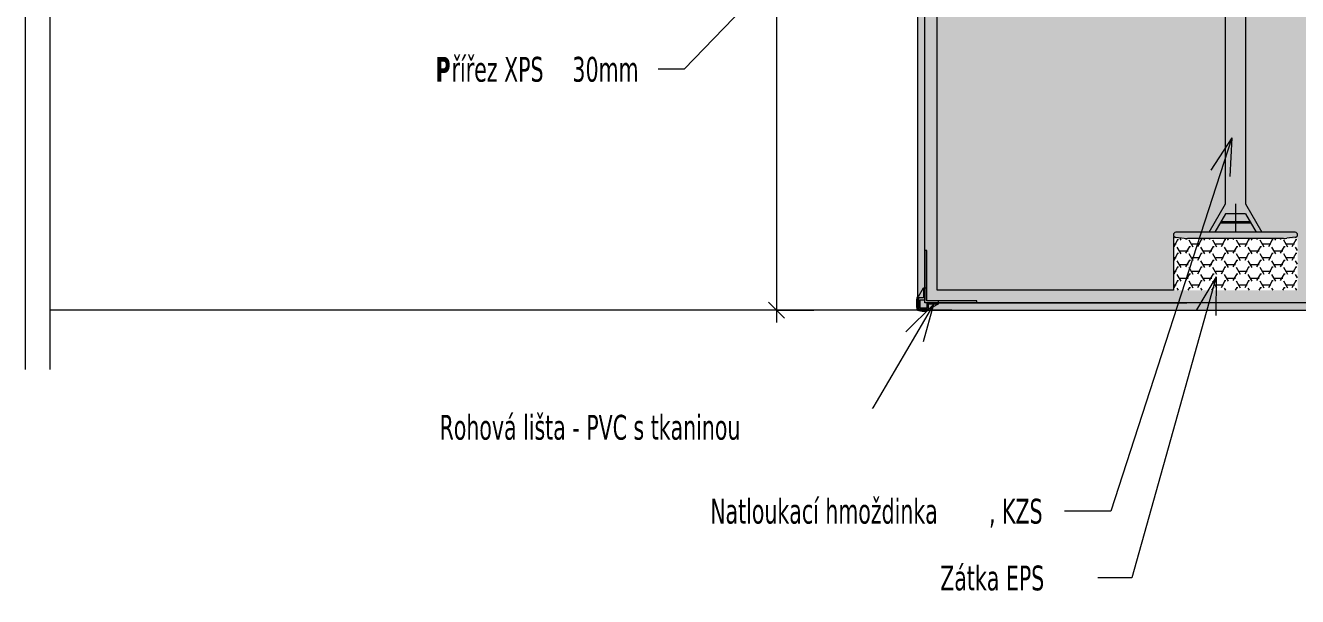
# Model space of a CAD drawing. Header units: millimetres. Extents: x 3821 to 11066, y 2454 to 5594.
# Drawn here: x 4151 to 4663, y 4973 to 5203 of the extents above; entities that cross this region are included whole.
import ezdxf

# ---------------------------------------------------------------- set-up
doc = ezdxf.new("R2010")
doc.units = ezdxf.units.MM
for name, color, linetype, lineweight in [('A-ANNO-DIMS', 211, 'Continuous', 9), ('A-ANNO-DIMS-5', 211, 'Continuous', 9), ('A-DETL', 90, 'Continuous', 18), ('A-DETL-GENF', 92, 'Continuous', 18), ('A-DETL-THIN', 151, 'Continuous', 18), ('G-ANNO-TEXT', 231, 'Continuous', 9)]:
    doc.layers.add(name, color=color, linetype=linetype, lineweight=lineweight)
doc.styles.add('Arial', font='arial.ttf', dxfattribs={"width": 0.7, "height": 10})
doc.styles.add('Tahoma', font='tahoma.ttf', dxfattribs={"width": 0.7, "height": 10})
doc.styles.add('Tahoma_B', font='tahomabd.ttf', dxfattribs={"width": 0.7, "height": 10})
doc.dimstyles.new('Vnitřní_-_průhledné_1', dxfattribs={"dimscale": 304.8, "dimtxt": 10.202594, "dimasz": 0.021325, "dimexe": 0.016404, "dimexo": 0.0625, "dimgap": 0.003281, "dimtad": 1, "dimdec": 0, "dimrnd": 5, "dimzin": 0, "dimdsep": 46, "dimtxsty": 'Arial', "dimblk1": 'OBLIQUE', "dimblk2": 'OBLIQUE', "dimsah": 1, "dimcen": 0.09, "dimdle": 0.016404, "dimazin": 0, "dimtfac": 1, "dimtdec": 4, "dimtix": 1, "dimtmove": 0, "dimatfit": 3, "dimfxl": 0.049213, "dimfxlon": 1, "dimtvp": 1, "dimtolj": 1, "dimtzin": 0, "dimarcsym": 2})
pattern_1 = [(0, (0, 0), (4.763, 2.75), [3.175, -6.35]), (120, (0, 0), (-4.7630699, 2.749879), [3.175, -6.35]), (60, (0, 0), (-6.99e-05, 5.499879), [0, -6.35, 3.175, 0])]
pattern_2 = [(0, (0, 0), (5, 5), [0.5, -4.5]), (0, (2.5, 2.5), (5, 5), [0.5, -4.5])]

# ---------------------------------------------------------------- blocks, each defined once
blk = doc.blocks.new('DIMBLOCK26-Okno _ Nadpraží')
at = {"layer": 'A-ANNO-DIMS-5', "lineweight": 18}
for p, q in [((4453.22, 5351.31), (4449.97, 5354.56)), ((4453.22, 5351.31), (4456.47, 5348.06)), ((4453.22, 5088.31), (4449.97, 5091.56)), ((4453.22, 5088.31), (4456.47, 5085.06))]:
    blk.add_line(p, q, dxfattribs=at)
at = {"layer": 'A-ANNO-DIMS-5'}
for p, q in [((4453.22, 5356.31), (4453.22, 5083.31)), ((4453.22, 5351.31), (4448.22, 5351.31)), ((4453.22, 5351.31), (4468.22, 5351.31)), ((4453.22, 5088.31), (4448.22, 5088.31)), ((4453.22, 5088.31), (4468.22, 5088.31))]:
    blk.add_line(p, q, dxfattribs=at)
at = {"layer": 'A-ANNO-DIMS-5', "color": 0, "insert": (4439.24, 5211.81), "char_height": 10, "width": 19.2123, "attachment_point": 1, "rotation": 90, "line_spacing_factor": 0.941778, "style": 'Arial'}
blk.add_mtext('265', dxfattribs=at)
blk = doc.blocks.new('_Oblique')
at = {"color": 0, "linetype": 'ByBlock', "lineweight": -2}
blk.add_line((-0.5, -0.5), (0.5, 0.5), dxfattribs=at)

msp = doc.modelspace()

# ---------------------------------------------------------------- hatches: boundary and pattern name
at = {"layer": 'A-DETL-GENF'}
h = msp.add_hatch(dxfattribs=at)
h.set_pattern_fill('FP_2', color=1, style=0, pattern_type=2)
h.set_pattern_definition(pattern_2)
h.paths.add_polyline_path([(5116.16, 5091.31), (5116.16, 5096.31), (4797.37, 5096.31), (4797.49, 5096.22), (4798.28, 5095.18), (4798.78, 5093.96), (4798.95, 5092.68), (4798.78, 5091.31), (4982.52, 5091.31)])
h.paths.add_polyline_path([(4788.95, 5091.31), (4789.16, 5091.31), (4789.12, 5091.41), (4788.95, 5092.69), (4789.15, 5094.04), (4789.62, 5095.19), (4790.41, 5096.31), (4517.96, 5096.31), (4517.96, 5347.76), (4512.96, 5347.76), (4512.96, 5091.31), (4732.91, 5091.31)])
h = msp.add_hatch(dxfattribs=at)
h.set_pattern_fill('FP_2', color=1, style=0, pattern_type=2)
h.set_pattern_definition(pattern_2)
h.paths.add_polyline_path([(5116.16, 5088.31), (5116.16, 5091.31), (4798.75, 5091.31), (4798.28, 5090.06), (4798.78, 5088.84), (4798.85, 5088.31), (4982.52, 5088.31)])
h.paths.add_polyline_path([(4789.05, 5088.31), (4789.12, 5088.86), (4789.62, 5090.19), (4789.12, 5091.31), (4512.96, 5091.31), (4512.96, 5347.31), (4510.96, 5347.31), (4510.96, 5344.42), (4509.96, 5342.61), (4509.96, 5088.31), (4788.95, 5088.31)])
h = msp.add_hatch(dxfattribs=at)
h.set_pattern_fill('FP_18', color=1, style=0, pattern_type=2)
h.set_pattern_definition(pattern_1)
h.paths.add_polyline_path([(5116.16, 5096.31), (5116.16, 5276.31), (4798.86, 5276.31), (4798.39, 5275.18), (4797.59, 5274.15), (4796.56, 5273.35), (4795.31, 5272.85), (4794.06, 5272.69), (4792.76, 5272.86), (4791.56, 5273.36), (4790.52, 5274.15), (4789.73, 5275.19), (4789.23, 5276.31), (4517.96, 5276.31), (4517.96, 5096.31), (4613.05, 5096.31), (4613.05, 5117.19), (4663.05, 5117.19), (4663.05, 5096.31), (4790.53, 5096.31), (4791.45, 5097.02), (4792.66, 5097.52), (4793.95, 5097.69), (4795.25, 5097.52), (4796.45, 5097.02), (4797.37, 5096.31), (4987.95, 5096.31), (4987.95, 5117.19), (5037.95, 5117.19), (5037.95, 5096.31)])
h.paths.add_polyline_path([(4794.01, 5187.69), (4792.71, 5187.86), (4791.51, 5188.36), (4790.47, 5189.15), (4789.68, 5190.19), (4789.18, 5191.4), (4789.01, 5192.69), (4789.18, 5193.98), (4789.68, 5195.19), (4790.48, 5196.22), (4791.51, 5197.02), (4792.72, 5197.52), (4794.01, 5197.69), (4795.31, 5197.51), (4796.51, 5197.02), (4797.55, 5196.22), (4798.34, 5195.18), (4798.84, 5193.98), (4799.01, 5192.68), (4798.84, 5191.39), (4798.34, 5190.18), (4797.54, 5189.15), (4796.51, 5188.35), (4795.3, 5187.86)])
h = msp.add_hatch(dxfattribs=at)
h.set_pattern_fill('FP_18', color=1, style=0, pattern_type=2)
h.set_pattern_definition(pattern_1)
h.paths.add_polyline_path([(4613.05, 5096.31), (4663.05, 5096.31), (4663.05, 5117.19), (4613.05, 5117.19)])

# ---------------------------------------------------------------- linework, layer by layer
at = {"layer": 'A-DETL'}
for p, q in [((4634.05, 5131.19), (4634.05, 5367.5)), ((4642.08, 5367.5), (4642.08, 5131.19)), ((4512.96, 5091.31), (4512.96, 5347.31)), ((4509.96, 5342.61), (4509.96, 5088.31)), ((4517.96, 5096.31), (4517.96, 5276.31)), ((4512.96, 5092.31), (4512.96, 5197.31)), ((4627.41, 5119.69), (4634.05, 5131.19)), ((4638.05, 5131.19), (4638.05, 5119.69)), ((4642.08, 5131.19), (4648.69, 5119.69)), ((4634.05, 5127.19), (4629.72, 5119.69)), ((4631.96, 5123.56), (4644.14, 5123.56)), ((4632.24, 5124.06), (4643.85, 5124.06)), ((4642.05, 5127.19), (4634.05, 5127.19)), ((4642.05, 5127.19), (4646.38, 5119.69)), ((4613.05, 5117.81), (4613.05, 5096.31)), ((4662.05, 5119.69), (4614.05, 5119.69)), ((4614.05, 5117.69), (4617.43, 5117.26)), ((4662.05, 5117.69), (4658.67, 5117.26)), ((4512.96, 5112.31), (4512.96, 5092.31)), ((4513.76, 5112.31), (4512.96, 5112.31)), ((4513.76, 5092.11), (4513.76, 5112.31)), ((4657.43, 5117.19), (4618.67, 5117.19)), ((4510.46, 5093.81), (4512.46, 5097.31)), ((4512.46, 5097.31), (4512.46, 5093.31)), ((4512.46, 5097.31), (4513.76, 5097.31)), ((4512.46, 5093.31), (4510.46, 5093.31)), ((4510.46, 5093.31), (4510.46, 5088.81)), ((4512.96, 5092.31), (4510.96, 5092.31)), ((4510.96, 5092.31), (4510.96, 5089.31)), ((4512.96, 5092.31), (4512.96, 5093.31)), ((4533.96, 5092.11), (4513.76, 5092.11)), ((4613.05, 5096.31), (4517.96, 5096.31)), ((4518.46, 5090.81), (4518.46, 5092.11)), ((4533.96, 5091.31), (4533.96, 5092.11)), ((4523.78, 5088.31), (4160.81, 5088.31)), ((4509.96, 5088.31), (4789.05, 5088.31)), ((4510.46, 5088.81), (4514.46, 5088.81)), ((4510.96, 5089.31), (4513.96, 5089.31)), ((4789.16, 5091.31), (4512.96, 5091.31)), ((4513.96, 5091.31), (4618.46, 5091.31)), ((4513.96, 5089.31), (4513.96, 5091.31)), ((4513.96, 5091.31), (4533.96, 5091.31)), ((4514.46, 5088.81), (4514.46, 5090.81)), ((4514.46, 5090.81), (4518.46, 5090.81)), ((4518.46, 5090.81), (4514.96, 5088.81))]:
    msp.add_line(p, q, dxfattribs=at)
for centre, radius, start, end in [((4614.05, 5118.69), 1, 90, 270), ((4618.67, 5127.19), 10, 262.875, 270), ((4657.43, 5127.19), 10, 270, 277.125), ((4662.05, 5118.69), 1, 270, 90), ((4519.39, 5091.06), 9.82, 163.7446, 196.2554), ((4512.46, 5095.82), 7.91, 251.5793, 288.4207)]:
    msp.add_arc(centre, radius, start, end, dxfattribs=at)
at = {"layer": 'A-DETL-THIN'}
for p, q in [((4150.81, 5064.41), (4150.81, 5594.41)), ((4160.81, 5064.41), (4160.81, 5594.41))]:
    msp.add_line(p, q, dxfattribs=at)
at = {"layer": 'G-ANNO-TEXT', "color": 10}
for p, q in [((4529.75, 5303.42), (4416.07, 5185.37)), ((4402.45, 5185.37), (4400.85, 5185.37)), ((4416.07, 5185.37), (4402.45, 5185.37)), ((4636.6, 5157.71), (4587.8, 5007.34)), ((4636.6, 5157.71), (4628.15, 5144.68)), ((4636.6, 5157.71), (4635.79, 5142.2)), ((4630.31, 5101.75), (4596.33, 4980.43)), ((4630.31, 5101.75), (4622.39, 5088.39)), ((4630.31, 5101.75), (4630.13, 5086.22)), ((4516.4, 5090.56), (4487.48, 5041.14)), ((4516.4, 5090.56), (4505.35, 5079.64)), ((4516.4, 5090.56), (4512.29, 5075.59)), ((4478.81, 5041.14), (4468.69, 5041.14)), ((4487.48, 5041.14), (4478.81, 5041.14)), ((4571.55, 5007.34), (4564.24, 5007.34)), ((4587.8, 5007.34), (4571.55, 5007.34)), ((4579.45, 4980.43), (4571.91, 4980.43)), ((4596.33, 4980.43), (4579.45, 4980.43))]:
    msp.add_line(p, q, dxfattribs=at)

# ---------------------------------------------------------------- texts
at = {"layer": 'G-ANNO-TEXT', "color": 1, "insert": (4315.93, 5190.37), "char_height": 10, "width": 7.8565, "attachment_point": 1, "style": 'Tahoma_B', "bg_fill": 3, "box_fill_scale": 1.25, "bg_fill_color": 256, "bg_fill_true_color": 13158600, "bg_fill_transparency": 0}
msp.add_mtext('\\fTahoma|b1|i0|c238|p34|;\\W.7;P', dxfattribs=at)

# ---------------------------------------------------------------- dimensions: what is measured, and where the dimension line sits
at = {"layer": 'A-ANNO-DIMS'}
dim = msp.add_linear_dim(base=(4453.22, 5088.31), p1=(4468.22, 5351.31), p2=(4468.22, 5088.31), angle=90, dimstyle='Vnitřní_-_průhledné_1', override={"dimpost": '<>', "dimfxl": 263}, dxfattribs=at)
dim.commit()
dim.dimension.update_dxf_attribs({"geometry": 'DIMBLOCK26-Okno _ Nadpraží', "text_midpoint": (4447.11, 5219.81)})

# ---------------------------------------------------------------- next in the draw order: texts
at = {"layer": 'G-ANNO-TEXT', "color": 1, "char_height": 10, "attachment_point": 1, "style": 'Tahoma_B', "bg_fill": 3, "box_fill_scale": 1.25, "bg_fill_color": 256, "bg_fill_true_color": 13158600, "bg_fill_transparency": 0}
for s, insert, width in [('řířez XPS', (4322.42, 5190.37), 55.2764), ('Rohová lišta - PVC s tkaninou', (4317.56, 5046.14), 180.1392), ('Natloukací hmoždinka', (4426.54, 5012.34), 136.0865), ('Zátka EPS', (4519.18, 4985.43), 60.8882)]:
    msp.add_mtext(s, dxfattribs=dict(at, insert=insert, width=width))

# ---------------------------------------------------------------- next in the draw order: texts
at = {"layer": 'G-ANNO-TEXT', "color": 1, "char_height": 10, "attachment_point": 1, "style": 'Tahoma', "bg_fill": 3, "box_fill_scale": 1.25, "bg_fill_color": 256, "bg_fill_true_color": 13158600, "bg_fill_transparency": 0}
for s, insert, width in [('\\fTahoma|b0|i0|c238|p34|;\\W.7; ', (4368.02, 5190.37), 3.6477), (', KZS', (4538.82, 5012.34), 27.7785)]:
    msp.add_mtext(s, dxfattribs=dict(at, insert=insert, width=width))

# ---------------------------------------------------------------- next in the draw order: texts
at = {"layer": 'G-ANNO-TEXT', "color": 1, "insert": (4371.03, 5190.37), "char_height": 10, "width": 6.4536, "attachment_point": 1, "style": 'Tahoma', "bg_fill": 3, "box_fill_scale": 1.25, "bg_fill_color": 256, "bg_fill_true_color": 13158600, "bg_fill_transparency": 0}
msp.add_mtext('\\fTahoma|b0|i0|c238|p34|;\\W.7;3', dxfattribs=at)

# ---------------------------------------------------------------- next in the draw order: texts
at = {"layer": 'G-ANNO-TEXT', "color": 1, "insert": (4376.36, 5190.37), "char_height": 10, "width": 26.6561, "attachment_point": 1, "style": 'Tahoma', "bg_fill": 3, "box_fill_scale": 1.25, "bg_fill_color": 256, "bg_fill_true_color": 13158600, "bg_fill_transparency": 0}
msp.add_mtext('0mm', dxfattribs=at)

doc.saveas('drawing.dxf')
